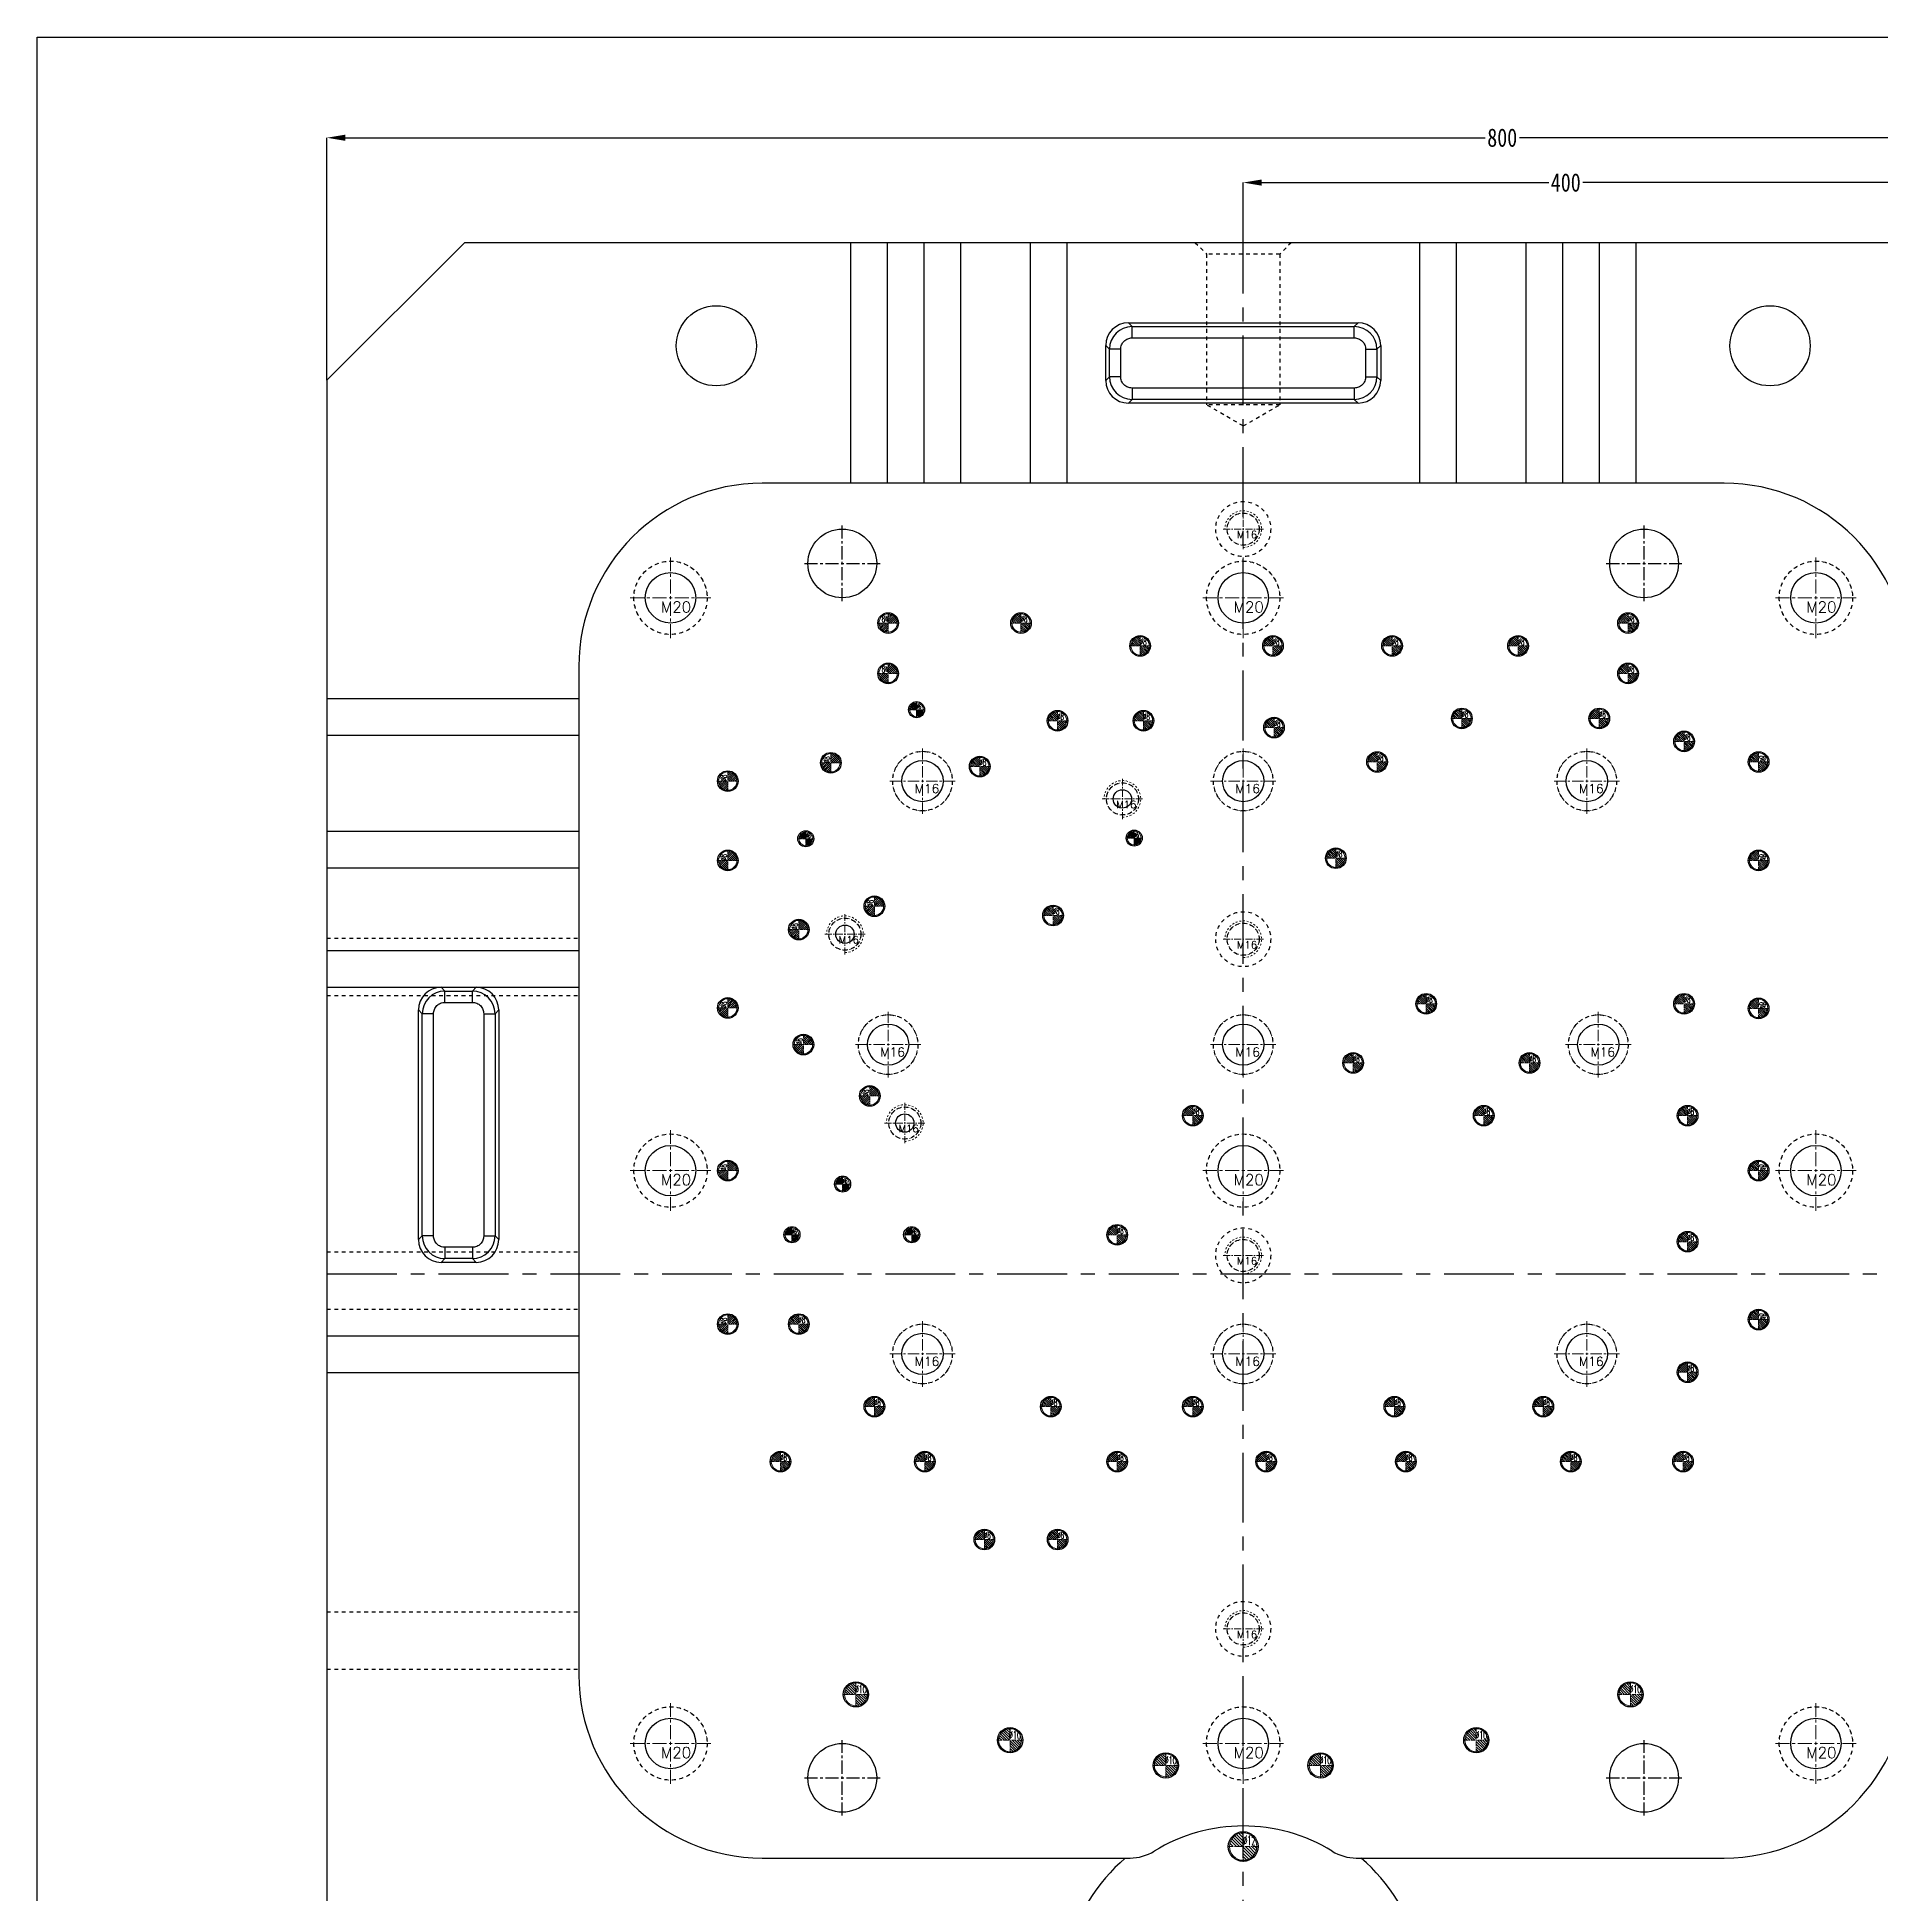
# Model space of a CAD drawing. Header units: millimetres. Extents: x -1265 to 1982, y -12197 to 1934.
# Drawn here: x -490 to 315, y -6206 to -5395 of the extents above; entities that cross this region are included whole.
import ezdxf
from ezdxf.enums import TextEntityAlignment as Align

# ---------------------------------------------------------------- set-up
doc = ezdxf.new("R2010")
doc.units = ezdxf.units.MM
doc.header["$LTSCALE"] = 16.335
doc.header["$PDMODE"] = 3
doc.header["$PDSIZE"] = 0.3125
doc.linetypes.add('CENTER', pattern=[0.6, 0.375, -0.075, 0.075, -0.075])
doc.linetypes.add('HIDDEN', pattern=[0.2, 0.1, -0.1])
doc.layers.get('0').update_dxf_attribs({"linetype": 'CONTINUOUS'})
doc.layers.get('Defpoints').update_dxf_attribs({"linetype": 'CONTINUOUS'})
doc.layers.add('DEFAULT_2', color=8, linetype='HIDDEN')
doc.layers.add('epin', color=13, linetype='CONTINUOUS', lineweight=9)
doc.layers.add('screw', color=33, linetype='CONTINUOUS', lineweight=13)
doc.styles.get("Standard").update_dxf_attribs({"font": 'txt', "width": 0.8})
doc.styles.add('TXT', font='txt.shx', dxfattribs={"bigfont": 'gbcbig.shx'})
doc.styles.add('TXT05', font='txt.shx', dxfattribs={"width": 0.5, "bigfont": 'gbcbig.shx'})
doc.dimstyles.new('11', dxfattribs={"dimtxt": 8, "dimasz": 8, "dimexe": 0, "dimexo": 0, "dimgap": 0, "dimtad": 0, "dimdsep": 46, "dimtxsty": 'Standard', "dimcen": 0, "dimclrd": 4, "dimclre": 4, "dimclrt": 6, "dimazin": 0, "dimtp": 0.01, "dimtm": 0.01, "dimtfac": 1, "dimtofl": 0, "dimtmove": 0, "dimatfit": 3, "dimfxl": 0, "dimtolj": 1, "dimarcsym": 0})

# ---------------------------------------------------------------- blocks, each defined once
blk = doc.blocks.new('epin_ejp_10')
at = {"layer": 'epin'}
h = blk.add_hatch(dxfattribs=at)
h.set_pattern_fill('_ANSI31', color=123, scale=0.25, angle=90, style=0)
h.set_pattern_definition([(135, (127.9125, 1355.0167), (-0.561266, -0.561266), [])])
h.paths.add_polyline_path([(0, 5, 0.414214), (-5, 0), (0, 0)])
h.paths.add_polyline_path([(5, 0), (0, 0), (0, -5, 0.414214)])
at = {"layer": 'epin', "color": 1, "linetype": 'CENTER', "ltscale": 0.310989}
for p, q in [((-5.5, 0), (5.5, 0)), ((0, -5.5), (0, 5.5))]:
    blk.add_line(p, q, dxfattribs=at)
at = {"layer": 'epin'}
blk.add_circle((0, 0), 5, dxfattribs=at)
at = {"layer": 'epin', "color": 6, "style": 'TXT05', "width": 0.5}
blk.add_text('%%c10', height=3.5, dxfattribs=at).set_placement((2.1, 2.25), align=Align.MIDDLE)
blk = doc.blocks.new('epin_ejp_8')
at = {"layer": 'epin'}
h = blk.add_hatch(dxfattribs=at)
h.set_pattern_fill('_ANSI31', color=123, scale=0.2, angle=90, style=0)
h.set_pattern_definition([(135, (-2636.1445, 786.8366), (-0.4490128, -0.4490128), [])])
h.paths.add_polyline_path([(0, 4, 0.414214), (-4, 0), (0, 0)])
h.paths.add_polyline_path([(4, 0), (0, 0), (0, -4, 0.414214)])
at = {"layer": 'epin', "color": 1, "linetype": 'CENTER', "ltscale": 0.248791}
for p, q in [((-4.4, 0), (4.4, 0)), ((0, -4.4), (0, 4.4))]:
    blk.add_line(p, q, dxfattribs=at)
at = {"layer": 'epin'}
blk.add_circle((0, 0), 4, dxfattribs=at)
at = {"layer": 'epin', "color": 6, "style": 'TXT05', "width": 0.5}
blk.add_text('%%c8', height=2.8, dxfattribs=at).set_placement((1.33, 1.8), align=Align.MIDDLE)
blk = doc.blocks.new('08')
at = {"layer": 'epin', "xscale": -1}
for p in [(-3167.02, 2283.03), (-3167.02, 2261.03)]:
    blk.add_blockref('epin_ejp_8', p, dxfattribs=at)
at = {"layer": 'epin'}
for name, p in [('epin_ejp_8', (-3109.02, 2283.03)), ('epin_ejp_8', (-2844.02, 2283.03)), ('epin_ejp_8', (-3057.02, 2273.03)), ('epin_ejp_8', (-2999.02, 2273.03)), ('epin_ejp_8', (-2947.02, 2273.03)), ('epin_ejp_8', (-2892.02, 2273.03)), ('epin_ejp_8', (-2844.02, 2261.03)), ('epin_ejp_8', (-3214.02, 1917.03)), ('epin_ejp_8', (-3151.02, 1917.03)), ('epin_ejp_8', (-3067.02, 1917.03)), ('epin_ejp_8', (-3002.02, 1917.03)), ('epin_ejp_8', (-2941.02, 1917.03)), ('epin_ejp_8', (-2869.02, 1917.03)), ('epin_ejp_8', (-2820.02, 1917.03)), ('epin_ejp_10', (-3181.09, 1815.45)), ('epin_ejp_10', (-2842.95, 1815.45)), ('epin_ejp_10', (-3113.79, 1795.45)), ('epin_ejp_10', (-2910.25, 1795.45)), ('epin_ejp_10', (-3045.79, 1784.45)), ('epin_ejp_10', (-2978.25, 1784.45))]:
    blk.add_blockref(name, p, dxfattribs=at)
at = {"layer": 'epin', "xscale": -1, "rotation": 270}
for p in [(-2787.02, 2222.38), (-2787.02, 2179.42), (-2787.02, 2114.83), (-2787.02, 2044.03), (-2787.02, 1979.03)]:
    blk.add_blockref('epin_ejp_8', p, dxfattribs=at)
at = {"layer": 'epin', "rotation": 90}
for p in [(-3237.02, 2214.03), (-3237.02, 2179.42), (-3237.02, 2115.03), (-3237.02, 2044.03), (-3237.02, 1977.03)]:
    blk.add_blockref('epin_ejp_8', p, dxfattribs=at)
blk = doc.blocks.new('epin_ejp_6')
at = {"layer": 'epin'}
h = blk.add_hatch(dxfattribs=at)
h.set_pattern_fill('_ANSI31', color=123, scale=0.15, angle=90, style=0)
h.set_pattern_definition([(135, (-2898.02723, 822.17217), (-0.336759605, -0.336759605), [])])
h.paths.add_polyline_path([(0, 3, 0.4142136), (-3, 0), (0, 0)])
h.paths.add_polyline_path([(3, 0), (0, 0), (0, -3, 0.4142136)])
at = {"layer": 'epin', "color": 1, "linetype": 'CENTER', "ltscale": 0.186593}
for p, q in [((-3.3, 0), (3.3, 0)), ((0, -3.3), (0, 3.3))]:
    blk.add_line(p, q, dxfattribs=at)
at = {"layer": 'epin'}
blk.add_circle((0, 0), 3, dxfattribs=at)
at = {"layer": 'epin', "color": 6, "style": 'TXT05', "width": 0.5}
blk.add_text('%%c6', height=2.1, dxfattribs=at).set_placement((0.995, 1.35), align=Align.MIDDLE)
blk = doc.blocks.new('09')
at = {"layer": 'epin'}
for name, p in [('epin_ejp_6', (-142.6, 2231.82)), ('epin_ejp_8', (-81.05, 2226.99)), ('epin_ejp_8', (-43.55, 2226.99)), ('epin_ejp_8', (95.45, 2227.99)), ('epin_ejp_8', (155.45, 2227.99)), ('epin_ejp_8', (13.45, 2223.99)), ('epin_ejp_8', (192.45, 2217.99)), ('epin_ejp_8', (58.45, 2208.99)), ('epin_ejp_8', (-115, 2206.99)), ('epin_ejp_6', (-190.95, 2175.49)), ('epin_ejp_6', (-47.59, 2175.79)), ('epin_ejp_8', (40.45, 2166.99)), ('epin_ejp_8', (-83, 2141.99)), ('epin_ejp_8', (79.9, 2103.44)), ('epin_ejp_8', (192.45, 2103.44)), ('epin_ejp_8', (48, 2077.64)), ('epin_ejp_8', (125, 2077.64)), ('epin_ejp_8', (-22, 2054.64)), ('epin_ejp_8', (105, 2054.64)), ('epin_ejp_8', (194, 2054.64)), ('epin_ejp_6', (-174.87, 2024.78)), ('epin_ejp_6', (-196.98, 2002.67)), ('epin_ejp_6', (-144.72, 2002.67)), ('epin_ejp_8', (-55, 2002.64)), ('epin_ejp_8', (194, 1999.64)), ('epin_ejp_8', (-194, 1963.64)), ('epin_ejp_8', (194, 1942.64)), ('epin_ejp_8', (-161, 1927.64)), ('epin_ejp_8', (-84, 1927.64)), ('epin_ejp_8', (-22, 1927.64)), ('epin_ejp_8', (66, 1927.64)), ('epin_ejp_8', (131, 1927.64))]:
    blk.add_blockref(name, p, dxfattribs=at)
at = {"layer": 'epin', "rotation": 90}
for p in [(-180, 2208.64), (-161, 2146.03), (-194, 2135.83), (-192, 2085.64), (-163, 2063.23)]:
    blk.add_blockref('epin_ejp_8', p, dxfattribs=at)
blk = doc.blocks.new('epin_ejp_12')
at = {"layer": 'epin'}
h = blk.add_hatch(dxfattribs=at)
h.set_pattern_fill('_ANSI31', color=123, scale=0.3, angle=90, style=0)
h.set_pattern_definition([(135, (2346.4042, -5094.0166), (-0.67351921, -0.67351921), [])])
h.paths.add_polyline_path([(0, 6, 0.414214), (-6, 0), (0, 0)])
h.paths.add_polyline_path([(6, 0), (0, 0), (0, -6, 0.414214)])
at = {"layer": 'epin', "color": 1, "linetype": 'CENTER', "ltscale": 0.373186}
for p, q in [((-6.6, 0), (6.6, 0)), ((0, -6.6), (0, 6.6))]:
    blk.add_line(p, q, dxfattribs=at)
at = {"layer": 'epin'}
blk.add_circle((0, 0), 6, dxfattribs=at)
at = {"layer": 'epin', "color": 6, "style": 'TXT05', "width": 0.5}
blk.add_text('%%c12', height=4.2, dxfattribs=at).set_placement((2.69, 2.7), align=Align.MIDDLE)
blk = doc.blocks.new('screw_m16_g')
at = {"layer": 'screw', "color": 1, "linetype": 'CENTER', "ltscale": 0.497582}
for p, q in [((0, -8.8), (0, 8.8)), ((-8.8, 0), (8.8, 0))]:
    blk.add_line(p, q, dxfattribs=at)
at = {"layer": 'screw', "color": 33, "linetype": 'HIDDEN', "ltscale": 0.497582}
blk.add_circle((0, 0), 7, dxfattribs=at)
at = {"layer": 'screw', "color": 92, "linetype": 'HIDDEN', "ltscale": 0.497582}
blk.add_arc((0, 0), 8, 270, 180, dxfattribs=at)
at = {"layer": 'screw', "color": 6, "style": 'TXT'}
blk.add_text('M16', height=3.2, dxfattribs=at).set_placement((-2.72, -4))
blk = doc.blocks.new('screw_m20_i')
at = {"layer": 'screw', "color": 1, "linetype": 'CENTER', "ltscale": 0.995164}
for p, q in [((0, -17.6), (0, 17.6)), ((-17.6, 0), (17.6, 0))]:
    blk.add_line(p, q, dxfattribs=at)
at = {"layer": 'screw', "color": 8, "linetype": 'HIDDEN', "ltscale": 0.995164}
blk.add_circle((0, 0), 16, dxfattribs=at)
at = {"layer": 'screw', "color": 33}
blk.add_circle((0, 0), 11, dxfattribs=at)
at = {"layer": 'screw', "color": 6, "style": 'TXT'}
blk.add_text('M20', height=4.8, dxfattribs=at).set_placement((-4.16, -6.4))
blk = doc.blocks.new('screw_m16_i')
at = {"layer": 'screw', "color": 1, "linetype": 'CENTER', "ltscale": 0.808571}
for p, q in [((0, -14.3), (0, 14.3)), ((-14.3, 0), (14.3, 0))]:
    blk.add_line(p, q, dxfattribs=at)
at = {"layer": 'screw', "color": 8, "linetype": 'HIDDEN', "ltscale": 0.808571}
blk.add_circle((0, 0), 13, dxfattribs=at)
at = {"layer": 'screw', "color": 33}
blk.add_circle((0, 0), 9, dxfattribs=at)
at = {"layer": 'screw', "color": 6, "style": 'TXT'}
blk.add_text('M16', height=3.9, dxfattribs=at).set_placement((-3.38, -5.2))
blk = doc.blocks.new('*D1076')
at = {"color": 4, "lineweight": -2}
for p, q in [((36.15, -5484.76), (36.15, -5458.54)), ((44.15, -5458.54), (169.51, -5458.54)), ((428.15, -5458.54), (184.44, -5458.54)), ((436.15, -5544.76), (436.15, -5458.54))]:
    blk.add_line(p, q, dxfattribs=at)
at = {"color": 4}
for points in [[(44.15, -5457.2), (44.15, -5459.87), (36.15, -5458.54)], [(428.15, -5457.2), (428.15, -5459.87), (436.15, -5458.54)]]:
    blk.add_solid(points, dxfattribs=at)
at = {"layer": 'Defpoints', "color": 0}
for p in [(36.15, -5458.54), (36.15, -5484.76), (436.15, -5544.76)]:
    blk.add_point(p, dxfattribs=at)
at = {"color": 6, "insert": (176.97, -5458.54), "char_height": 8, "attachment_point": 5}
blk.add_mtext('\\A1;400', dxfattribs=at)
blk = doc.blocks.new('*D1077')
at = {"color": 4, "lineweight": -2}
for p, q in [((-363.85, -5544.76), (-363.85, -5438.97)), ((-355.85, -5438.97), (141.77, -5438.97)), ((428.15, -5438.97), (156.7, -5438.97)), ((436.15, -5544.76), (436.15, -5438.97))]:
    blk.add_line(p, q, dxfattribs=at)
at = {"color": 4}
for points in [[(-355.85, -5437.64), (-355.85, -5440.31), (-363.85, -5438.97)], [(428.15, -5437.64), (428.15, -5440.31), (436.15, -5438.97)]]:
    blk.add_solid(points, dxfattribs=at)
at = {"layer": 'Defpoints', "color": 0}
for p in [(-363.85, -5438.97), (-363.85, -5544.76), (436.15, -5544.76)]:
    blk.add_point(p, dxfattribs=at)
at = {"color": 6, "insert": (149.23, -5438.97), "char_height": 8, "attachment_point": 5}
blk.add_mtext('\\A1;800', dxfattribs=at)

msp = doc.modelspace()

# ---------------------------------------------------------------- linework, layer by layer
at = {"color": 7, "linetype": 'Continuous'}
for p, q in [((-303.846, -5484.756), (-363.846, -5544.756)), ((376.154, -5484.756), (-303.846, -5484.756)), ((-135.283, -5484.756), (-135.283, -5589.756)), ((-119.283, -5484.756), (-119.283, -5589.756)), ((-103.197, -5484.756), (-103.197, -5589.756)), ((-87.197, -5484.756), (-87.197, -5589.756)), ((-56.845, -5484.756), (-56.845, -5589.756)), ((-40.845, -5484.756), (-40.845, -5589.756)), ((113.152, -5484.756), (113.152, -5589.756)), ((129.152, -5484.756), (129.152, -5589.756)), ((159.505, -5484.756), (159.505, -5589.756)), ((175.505, -5484.756), (175.505, -5589.756)), ((191.591, -5484.756), (191.591, -5589.756)), ((207.591, -5484.756), (207.591, -5589.756)), ((-12.343, -5521.356), (-13.966, -5519.733)), ((-13.966, -5519.733), (86.273, -5519.733)), ((84.651, -5521.356), (86.273, -5519.733)), ((-12.343, -5526.307), (-12.343, -5521.356)), ((-12.343, -5521.356), (84.651, -5521.356)), ((-12.343, -5526.307), (84.651, -5526.307)), ((84.651, -5526.307), (84.651, -5521.356)), ((-23.869, -5544.875), (-23.869, -5529.636)), ((-22.246, -5531.259), (-23.869, -5529.636)), ((-22.246, -5543.253), (-22.246, -5531.259)), ((-17.295, -5531.259), (-22.246, -5531.259)), ((-17.295, -5543.253), (-17.295, -5531.259)), ((89.602, -5531.259), (89.602, -5543.253)), ((89.602, -5531.259), (94.553, -5531.259)), ((94.553, -5531.259), (96.176, -5529.636)), ((94.553, -5531.259), (94.553, -5543.253)), ((96.176, -5529.636), (96.176, -5544.875)), ((-363.846, -5544.756), (-363.846, -6324.756)), ((-22.246, -5543.253), (-23.869, -5544.875)), ((-17.295, -5543.253), (-22.246, -5543.253)), ((89.602, -5543.253), (94.553, -5543.253)), ((94.553, -5543.253), (96.176, -5544.875)), ((-12.343, -5553.155), (-13.966, -5554.778)), ((-12.343, -5548.204), (-12.343, -5553.155)), ((84.651, -5548.204), (-12.343, -5548.204)), ((84.651, -5553.155), (-12.343, -5553.155)), ((84.651, -5548.204), (84.651, -5553.155)), ((84.651, -5553.155), (86.273, -5554.778)), ((86.273, -5554.778), (-13.966, -5554.778)), ((246.154, -5589.756), (-173.846, -5589.756)), ((-253.846, -5669.756), (-253.846, -6109.756)), ((-363.846, -5683.663), (-253.846, -5683.663)), ((-363.846, -5699.663), (-253.846, -5699.663)), ((-363.846, -5741.643), (-253.846, -5741.643)), ((-363.846, -5757.643), (-253.846, -5757.643)), ((-363.846, -5793.624), (-253.846, -5793.624)), ((-363.846, -5809.624), (-253.846, -5809.624)), ((-312.343, -5811.356), (-313.966, -5809.733)), ((-313.966, -5809.733), (-298.727, -5809.733)), ((-312.343, -5816.307), (-312.343, -5811.356)), ((-312.343, -5811.356), (-300.349, -5811.356)), ((-300.349, -5811.356), (-298.727, -5809.733)), ((-300.349, -5816.307), (-300.349, -5811.356)), ((-323.869, -5919.875), (-323.869, -5819.636)), ((-322.246, -5821.259), (-323.869, -5819.636)), ((-312.343, -5816.307), (-300.349, -5816.307)), ((-290.447, -5821.259), (-288.824, -5819.636)), ((-288.824, -5819.636), (-288.824, -5919.875)), ((-322.246, -5918.253), (-322.246, -5821.259)), ((-317.295, -5821.259), (-322.246, -5821.259)), ((-317.295, -5918.253), (-317.295, -5821.259)), ((-295.398, -5821.259), (-295.398, -5918.253)), ((-295.398, -5821.259), (-290.447, -5821.259)), ((-290.447, -5821.259), (-290.447, -5918.253)), ((-322.246, -5918.253), (-323.869, -5919.875)), ((-317.295, -5918.253), (-322.246, -5918.253)), ((-295.398, -5918.253), (-290.447, -5918.253)), ((-290.447, -5918.253), (-288.824, -5919.875)), ((-312.343, -5923.204), (-312.343, -5928.155)), ((-300.349, -5923.204), (-312.343, -5923.204)), ((-300.349, -5923.204), (-300.349, -5928.155)), ((-312.343, -5928.155), (-313.966, -5929.778)), ((-298.727, -5929.778), (-313.966, -5929.778)), ((-300.349, -5928.155), (-312.343, -5928.155)), ((-300.349, -5928.155), (-298.727, -5929.778)), ((-363.846, -5961.888), (-253.846, -5961.888)), ((-363.846, -5977.888), (-253.846, -5977.888)), ((-173.846, -6189.756), (-13.202, -6189.756)), ((85.51, -6189.756), (246.154, -6189.756))]:
    msp.add_line(p, q, dxfattribs=at)
at = {"color": 1, "linetype": 'CENTER', "ltscale": 4.975819}
for p, q in [((36.154, -6384.756), (36.154, -5484.756)), ((-363.846, -5934.756), (436.154, -5934.756))]:
    msp.add_line(p, q, dxfattribs=at)
at = {"color": 1, "linetype": 'CENTER', "ltscale": 0.932966}
for p, q in [((-138.846, -5641.256), (-138.846, -5608.256)), ((211.154, -5641.256), (211.154, -5608.256)), ((-155.346, -5624.756), (-122.346, -5624.756)), ((194.654, -5624.756), (227.654, -5624.756)), ((-138.846, -6171.256), (-138.846, -6138.256)), ((211.154, -6171.256), (211.154, -6138.256)), ((-155.346, -6154.756), (-122.346, -6154.756)), ((194.654, -6154.756), (227.654, -6154.756))]:
    msp.add_line(p, q, dxfattribs=at)
msp.add_lwpolyline([(-490.338, -5395.063), (931.689, -5395.063), (931.689, -6841.669), (-490.338, -6841.669)], close=True)
at = {"color": 7, "linetype": 'Continuous'}
for centre, radius in [((-193.846, -5529.756), 17.5), ((266.154, -5529.756), 17.5), ((-138.846, -5624.756), 15), ((211.154, -5624.756), 15), ((-213.846, -5639.756), 11), ((36.154, -5639.756), 11), ((286.154, -5639.756), 11), ((-118.846, -5650.756), 4.5), ((-60.846, -5650.756), 4.5), ((204.154, -5650.756), 4.5), ((-8.846, -5660.756), 4.5), ((49.154, -5660.756), 4.5), ((101.154, -5660.756), 4.5), ((156.154, -5660.756), 4.5), ((-118.846, -5672.756), 4.5), ((204.154, -5672.756), 4.5), ((-106.45, -5688.572), 3.5), ((-44.892, -5693.403), 4.5), ((-7.394, -5693.403), 4.5), ((131.606, -5692.403), 4.5), ((191.606, -5692.403), 4.5), ((49.606, -5696.403), 4.5), ((228.606, -5702.403), 4.5), ((-143.846, -5711.756), 4.5), ((94.606, -5711.403), 4.5), ((261.154, -5711.403), 4.5), ((-188.846, -5719.756), 4.5), ((-103.846, -5719.756), 9), ((-78.846, -5713.403), 4.5), ((36.154, -5719.756), 9), ((186.154, -5719.756), 9), ((-16.574, -5727.523), 4), ((-154.796, -5744.907), 3.5), ((-11.433, -5744.608), 3.5), ((-188.846, -5754.362), 4.5), ((76.606, -5753.403), 4.5), ((261.154, -5754.362), 4.5), ((-124.846, -5774.362), 4.5), ((-157.846, -5784.567), 4.5), ((-46.846, -5778.403), 4.5), ((-137.711, -5786.567), 4), ((116.056, -5816.953), 4.5), ((228.606, -5816.953), 4.5), ((-188.846, -5818.756), 4.5), ((261.154, -5818.953), 4.5), ((-118.846, -5834.756), 9), ((36.154, -5834.756), 9), ((191.154, -5834.756), 9), ((-155.846, -5834.756), 4.5), ((84.154, -5842.756), 4.5), ((161.154, -5842.756), 4.5), ((-126.846, -5857.165), 4.5), ((14.154, -5865.756), 4.5), ((141.154, -5865.756), 4.5), ((230.154, -5865.756), 4.5), ((-111.581, -5868.977), 4), ((-213.846, -5889.756), 11), ((-188.846, -5889.756), 4.5), ((36.154, -5889.756), 11), ((261.154, -5889.756), 4.5), ((286.154, -5889.756), 11), ((-138.716, -5895.609), 3.5), ((-160.826, -5917.719), 3.5), ((-108.566, -5917.719), 3.5), ((-18.846, -5917.756), 4.5), ((230.154, -5920.756), 4.5), ((261.154, -5954.756), 4.5), ((-188.846, -5956.756), 4.5), ((-157.846, -5956.756), 4.5), ((-103.846, -5969.756), 9), ((36.154, -5969.756), 9), ((186.154, -5969.756), 9), ((230.154, -5977.756), 4.5), ((-124.846, -5992.756), 4.5), ((-47.846, -5992.756), 4.5), ((14.154, -5992.756), 4.5), ((102.154, -5992.756), 4.5), ((167.154, -5992.756), 4.5), ((-165.846, -6016.756), 4.5), ((-102.846, -6016.756), 4.5), ((-18.846, -6016.756), 4.5), ((46.154, -6016.756), 4.5), ((107.154, -6016.756), 4.5), ((179.154, -6016.756), 4.5), ((228.154, -6016.756), 4.5), ((-76.846, -6050.756), 4.5), ((-44.844, -6050.756), 4.5), ((-132.913, -6118.339), 5.5), ((205.22, -6118.339), 5.5), ((-213.846, -6139.756), 11), ((36.154, -6139.756), 11), ((286.154, -6139.756), 11), ((-65.612, -6138.339), 5.5), ((137.919, -6138.339), 5.5), ((-138.846, -6154.756), 15), ((2.388, -6149.339), 5.5), ((69.919, -6149.339), 5.5), ((211.154, -6154.756), 15), ((36.154, -6184.756), 6.5)]:
    msp.add_circle(centre, radius, dxfattribs=at)
for centre, radius, start, end in [((-12.248, -5531.354), 9.999, 90.548539, 179.451445), ((84.555, -5531.354), 9.999, 0.548569, 89.451472), ((-12.248, -5543.157), 9.999, 180.548539, 269.451445), ((84.555, -5543.157), 9.999, 270.548569, 359.451472), ((-173.846, -5669.756), 80, 90, 180), ((246.154, -5669.756), 80, 0, 90), ((-312.248, -5821.354), 9.999, 90.548539, 179.451445), ((-300.445, -5821.354), 9.999, 0.548569, 89.451472), ((-312.248, -5918.157), 9.999, 180.548539, 269.451445), ((-300.445, -5918.157), 9.999, 270.548569, 359.451472), ((-173.846, -6109.756), 80, 180, 270), ((246.154, -6109.756), 80, 270, 0), ((36.154, -6249.756), 74, 58.327567, 121.672433), ((36.154, -6249.756), 79.05, 130.622712, 49.377288), ((-13.202, -6169.756), 20, 270, 301.672433), ((85.51, -6169.756), 20, 238.327567, 270)]:
    msp.add_arc(centre, radius, start, end, dxfattribs=at)
for centre, major_axis, start_param, end_param in [((-13.77, -5529.832), (7.209, -7.209), 2.3658797, 3.9173056), ((86.078, -5529.832), (7.209, 7.209), -0.775713, 0.775713), ((-13.77, -5544.68), (7.209, 7.209), 2.3658797, 3.9173056), ((86.078, -5544.68), (7.209, -7.209), -0.775713, 0.775713), ((-313.77, -5819.832), (7.209, -7.209), 2.3658797, 3.9173056), ((-298.922, -5819.832), (7.209, 7.209), -0.775713, 0.775713), ((-313.77, -5919.68), (7.209, 7.209), -3.9173056, -2.3658797), ((-298.922, -5919.68), (7.209, -7.209), -0.775713, 0.775713)]:
    msp.add_ellipse(centre, major_axis=major_axis, ratio=0.9808148, start_param=start_param, end_param=end_param, dxfattribs=at)
for points in [[(-17.295, -5531.259), (-17.295, -5530.614), (-17.041, -5529.309), (-15.941, -5527.659), (-14.291, -5526.56), (-12.988, -5526.307), (-12.343, -5526.307)], [(84.651, -5526.307), (85.296, -5526.307), (86.6, -5526.561), (88.25, -5527.661), (89.349, -5529.312), (89.602, -5530.614), (89.602, -5531.259)], [(-12.343, -5548.204), (-12.989, -5548.204), (-14.293, -5547.951), (-15.943, -5546.85), (-17.042, -5545.2), (-17.295, -5543.897), (-17.295, -5543.253)], [(89.602, -5543.253), (89.602, -5543.898), (89.349, -5545.202), (88.248, -5546.853), (86.598, -5547.951), (85.295, -5548.204), (84.651, -5548.204)], [(-317.295, -5821.259), (-317.295, -5820.614), (-317.041, -5819.309), (-315.941, -5817.659), (-314.291, -5816.56), (-312.988, -5816.307), (-312.343, -5816.307)], [(-300.349, -5816.307), (-299.704, -5816.307), (-298.4, -5816.561), (-296.75, -5817.661), (-295.651, -5819.312), (-295.398, -5820.614), (-295.398, -5821.259)], [(-312.343, -5923.204), (-312.989, -5923.204), (-314.293, -5922.951), (-315.943, -5921.85), (-317.042, -5920.2), (-317.295, -5918.897), (-317.295, -5918.253)], [(-295.398, -5918.253), (-295.398, -5918.898), (-295.651, -5920.202), (-296.752, -5921.853), (-298.402, -5922.951), (-299.705, -5923.204), (-300.349, -5923.204)]]:
    msp.add_open_spline(points, degree=3, knots=[0, 0, 0, 0, 0.2502558, 0.5002597, 0.7500574, 1, 1, 1, 1], dxfattribs=at)
at = {"layer": 'DEFAULT_2', "color": 8, "linetype": 'HIDDEN'}
for p, q in [((15.154, -5484.756), (20.154, -5489.756)), ((57.154, -5484.756), (52.154, -5489.756)), ((20.154, -5489.756), (20.154, -5555.518)), ((52.154, -5489.756), (20.154, -5489.756)), ((52.154, -5489.756), (52.154, -5555.518)), ((36.154, -5564.756), (20.154, -5555.518)), ((52.154, -5555.518), (20.154, -5555.518)), ((36.154, -5564.756), (52.154, -5555.518)), ((-363.846, -5788.256), (-253.846, -5788.256)), ((-363.846, -5813.256), (-253.846, -5813.256)), ((-363.846, -5925.256), (-253.846, -5925.256)), ((-363.846, -5950.256), (-253.846, -5950.256)), ((-363.846, -6082.256), (-253.846, -6082.256)), ((-363.846, -6107.256), (-253.846, -6107.256))]:
    msp.add_line(p, q, dxfattribs=at)
for centre, radius in [((36.154, -5609.756), 12), ((36.154, -5609.756), 7), ((-213.846, -5639.756), 16), ((36.154, -5639.756), 16), ((286.154, -5639.756), 16), ((-103.846, -5719.756), 13), ((36.154, -5719.756), 13), ((186.154, -5719.756), 13), ((-16.574, -5727.523), 7), ((-137.711, -5786.567), 7), ((36.154, -5788.756), 12), ((36.154, -5788.756), 7), ((-118.846, -5834.756), 13), ((36.154, -5834.756), 13), ((191.154, -5834.756), 13), ((-111.581, -5868.977), 7), ((-213.846, -5889.756), 16), ((36.154, -5889.756), 16), ((286.154, -5889.756), 16), ((36.154, -5926.756), 12), ((36.154, -5926.756), 7), ((-103.846, -5969.756), 13), ((36.154, -5969.756), 13), ((186.154, -5969.756), 13), ((36.154, -6089.756), 12), ((36.154, -6089.756), 7), ((-213.846, -6139.756), 16), ((36.154, -6139.756), 16), ((286.154, -6139.756), 16)]:
    msp.add_circle(centre, radius, dxfattribs=at)

# ---------------------------------------------------------------- block references
for name, p in [('08', (3048.174, -7933.784)), ('09', (36.154, -7920.394))]:
    msp.add_blockref(name, p)
at = {"layer": 'epin'}
for name, p in [('epin_ejp_8', (-76.846, -6050.756)), ('epin_ejp_8', (-44.844, -6050.756)), ('epin_ejp_12', (36.154, -6184.756))]:
    msp.add_blockref(name, p, dxfattribs=at)
at = {"layer": 'screw'}
for name, p in [('screw_m16_g', (36.154, -5609.756)), ('screw_m20_i', (-213.846, -5639.756)), ('screw_m20_i', (36.154, -5639.756)), ('screw_m20_i', (286.154, -5639.756)), ('screw_m16_i', (-103.846, -5719.756)), ('screw_m16_i', (36.154, -5719.756)), ('screw_m16_i', (186.154, -5719.756)), ('screw_m16_g', (-16.574, -5727.523)), ('screw_m16_g', (-137.711, -5786.567)), ('screw_m16_g', (36.154, -5788.756)), ('screw_m16_i', (-118.846, -5834.756)), ('screw_m16_i', (36.154, -5834.756)), ('screw_m16_i', (191.154, -5834.756)), ('screw_m16_g', (-111.581, -5868.977)), ('screw_m20_i', (-213.846, -5889.756)), ('screw_m20_i', (36.154, -5889.756)), ('screw_m20_i', (286.154, -5889.756)), ('screw_m16_g', (36.154, -5926.756)), ('screw_m16_i', (-103.846, -5969.756)), ('screw_m16_i', (36.154, -5969.756)), ('screw_m16_i', (186.154, -5969.756)), ('screw_m16_g', (36.154, -6089.756)), ('screw_m20_i', (-213.846, -6139.756)), ('screw_m20_i', (36.154, -6139.756)), ('screw_m20_i', (286.154, -6139.756))]:
    msp.add_blockref(name, p, dxfattribs=at)

# ---------------------------------------------------------------- dimensions: what is measured, and where the dimension line sits
for base, p2, picture, middle in [((-363.846, -5438.974), (-363.846, -5544.756), '*D1077', (149.234, -5438.974)), ((36.154, -5458.537), (36.154, -5484.756), '*D1076', (176.973, -5458.537))]:
    dim = msp.add_linear_dim(base=base, p1=(436.154, -5544.756), p2=p2, dimstyle='11', override={"dimfxl": 1.25, "dimarcsym": 1})
    dim.commit()
    dim.dimension.update_dxf_attribs({"geometry": picture, "text_midpoint": middle, "dimtype": 160})

doc.saveas('drawing.dxf')
